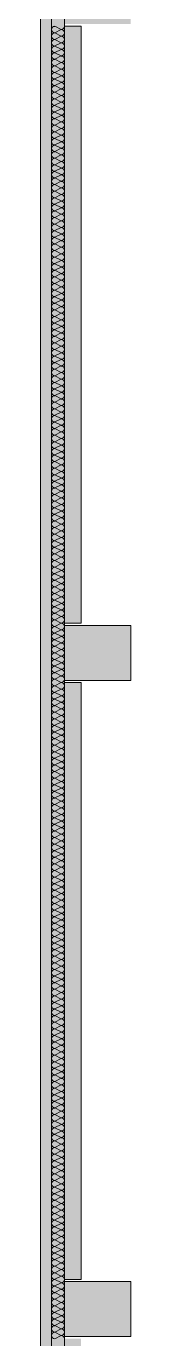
# Model space of a CAD drawing. Header units: inches. Extents: x -139469 to 69789, y -72919 to 35471.
# Drawn here: x -139469 to -138649, y -6379 to 5561 of the extents above; entities that cross this region are included whole.
import ezdxf

# ---------------------------------------------------------------- set-up
doc = ezdxf.new("R2010")
doc.units = ezdxf.units.IN
doc.header["$LTSCALE"] = 525
doc.header["$MEASUREMENT"] = 0
doc.linetypes.add('AUSGEZOGEN', pattern=[0])
doc.layers.add('Grundebene', color=7, linetype='Continuous')

msp = doc.modelspace()

# ---------------------------------------------------------------- hatches: boundary and pattern name
at = {"layer": 'Grundebene', "true_color": 0x000000, "transparency": 33554687}
for points in [[(-139469, 18221), (-139469, -42469), (-139249, -42469), (-139249, -41689), (-139249, -36229), (-139249, -36209), (-139249, -35709), (-139249, -35689), (-139249, -30259), (-139249, -30239), (-139249, -29739), (-139249, -29719), (-139249, -24289), (-139249, -24269), (-139249, -23769), (-139249, -23749), (-139249, -18319), (-139249, -18299), (-139249, -17799), (-139249, -17779), (-139249, -12349), (-139249, -12329), (-139249, -11829), (-139249, -11809), (-139249, -6379), (-139249, -6359), (-139249, -5859), (-139249, -5839), (-139249, -409), (-139249, -389), (-139249, 111), (-139249, 131), (-139249, 5561), (-139249, 5581), (-139249, 6081), (-139249, 6101), (-139249, 11531), (-139249, 11551), (-139249, 12051), (-139249, 12071), (-139249, 17601), (-139249, 18221)], [(-139099, -41689), (-139099, -36229), (-139249, -36229), (-139249, -36209), (-138649, -36209), (-138649, -35709), (-139249, -35709), (-139249, -35689), (-139099, -35689), (-139099, -30259), (-139249, -30259), (-139249, -30239), (-138649, -30239), (-138649, -29739), (-139249, -29739), (-139249, -29719), (-139099, -29719), (-139099, -24289), (-139249, -24289), (-139249, -24269), (-138649, -24269), (-138649, -23769), (-139249, -23769), (-139249, -23749), (-139099, -23749), (-139099, -18319), (-139249, -18319), (-139249, -18299), (-138649, -18299), (-138649, -17799), (-139249, -17799), (-139249, -17779), (-139099, -17779), (-139099, -12349), (-139249, -12349), (-139249, -12329), (-138649, -12329), (-138649, -11829), (-139249, -11829), (-139249, -11809), (-139099, -11809), (-139099, -6379), (-139249, -6379), (-139249, -6359), (-138649, -6359), (-138649, -5859), (-139249, -5859), (-139249, -5839), (-139099, -5839), (-139099, -409), (-139249, -409), (-139249, -389), (-138649, -389), (-138649, 111), (-139249, 111), (-139249, 131), (-139099, 131), (-139099, 5561), (-139249, 5561), (-139249, 5581), (-138649, 5581), (-138649, 6081), (-139249, 6081), (-139249, 6101), (-139099, 6101), (-139099, 11531), (-139249, 11531), (-139249, 12071), (-139099, 12071), (-139099, 17601), (-139249, 17601), (-139249, 12071), (-139249, 11531), (-139249, 6101), (-139249, 6081), (-139249, 5581), (-139249, 5561), (-139249, 131), (-139249, 111), (-139249, -389), (-139249, -409), (-139249, -5839), (-139249, -5859), (-139249, -6359), (-139249, -6379), (-139249, -11809), (-139249, -11829), (-139249, -12329), (-139249, -12349), (-139249, -17779), (-139249, -17799), (-139249, -18299), (-139249, -18319), (-139249, -23749), (-139249, -23769), (-139249, -24269), (-139249, -24289), (-139249, -29719), (-139249, -29739), (-139249, -30239), (-139249, -30259), (-139249, -35689), (-139249, -35709), (-139249, -36209), (-139249, -36229), (-139249, -41689)]]:
    msp.add_hatch(color=18, dxfattribs=at).paths.add_polyline_path(points, flags=0)

# ---------------------------------------------------------------- linework, layer by layer
at = {"layer": 'Grundebene', "color": 18, "linetype": 'AUSGEZOGEN', "lineweight": 13, "true_color": 0x000000}
for p, q in [((-139469, 18221), (-139469, -25084)), ((-139369, 18221), (-139369, -25084)), ((-139249, -25084), (-139249, 18221)), ((-139279, 5532), (-139339, 5561)), ((-139339, 5502), (-139279, 5531)), ((-139279, 5472), (-139339, 5501)), ((-139249, 5561), (-139099, 5561)), ((-139249, 131), (-139249, 5561)), ((-139099, 5561), (-139099, 131)), ((-139339, 5442), (-139279, 5471)), ((-139279, 5412), (-139339, 5441)), ((-139339, 5382), (-139279, 5411)), ((-139279, 5352), (-139339, 5381)), ((-139339, 5322), (-139279, 5351)), ((-139279, 5292), (-139339, 5321)), ((-139339, 5262), (-139279, 5291)), ((-139279, 5232), (-139339, 5261)), ((-139339, 5202), (-139279, 5231)), ((-139279, 5172), (-139339, 5201)), ((-139339, 5142), (-139279, 5171)), ((-139279, 5112), (-139339, 5141)), ((-139339, 5082), (-139279, 5111)), ((-139279, 5052), (-139339, 5081)), ((-139339, 5022), (-139279, 5051)), ((-139279, 4992), (-139339, 5021)), ((-139339, 4962), (-139279, 4991)), ((-139279, 4932), (-139339, 4961)), ((-139339, 4902), (-139279, 4931)), ((-139279, 4872), (-139339, 4901)), ((-139339, 4842), (-139279, 4871)), ((-139279, 4812), (-139339, 4841)), ((-139339, 4782), (-139279, 4811)), ((-139279, 4752), (-139339, 4781)), ((-139339, 4722), (-139279, 4751)), ((-139279, 4692), (-139339, 4721)), ((-139339, 4662), (-139279, 4691)), ((-139279, 4632), (-139339, 4661)), ((-139339, 4602), (-139279, 4631)), ((-139279, 4572), (-139339, 4601)), ((-139339, 4542), (-139279, 4571)), ((-139279, 4512), (-139339, 4541)), ((-139339, 4482), (-139279, 4511)), ((-139279, 4452), (-139339, 4481)), ((-139339, 4422), (-139279, 4451)), ((-139279, 4392), (-139339, 4421)), ((-139339, 4362), (-139279, 4391)), ((-139279, 4332), (-139339, 4361)), ((-139339, 4302), (-139279, 4331)), ((-139279, 4272), (-139339, 4301)), ((-139339, 4242), (-139279, 4271)), ((-139279, 4212), (-139339, 4241)), ((-139339, 4182), (-139279, 4211)), ((-139279, 4152), (-139339, 4181)), ((-139339, 4122), (-139279, 4151)), ((-139279, 4092), (-139339, 4121)), ((-139339, 4062), (-139279, 4091)), ((-139279, 4032), (-139339, 4061)), ((-139339, 4002), (-139279, 4031)), ((-139279, 3972), (-139339, 4001)), ((-139339, 3942), (-139279, 3971)), ((-139279, 3912), (-139339, 3941)), ((-139339, 3882), (-139279, 3911)), ((-139279, 3852), (-139339, 3881)), ((-139339, 3822), (-139279, 3851)), ((-139279, 3792), (-139339, 3821)), ((-139339, 3762), (-139279, 3791)), ((-139279, 3732), (-139339, 3761)), ((-139339, 3702), (-139279, 3731)), ((-139279, 3672), (-139339, 3701)), ((-139339, 3642), (-139279, 3671)), ((-139279, 3612), (-139339, 3641)), ((-139339, 3582), (-139279, 3611)), ((-139279, 3552), (-139339, 3581)), ((-139339, 3522), (-139279, 3551)), ((-139279, 3492), (-139339, 3521)), ((-139339, 3462), (-139279, 3491)), ((-139279, 3432), (-139339, 3461)), ((-139339, 3402), (-139279, 3431)), ((-139279, 3372), (-139339, 3401)), ((-139339, 3342), (-139279, 3371)), ((-139279, 3312), (-139339, 3341)), ((-139339, 3282), (-139279, 3311)), ((-139279, 3252), (-139339, 3281)), ((-139339, 3222), (-139279, 3251)), ((-139279, 3192), (-139339, 3221)), ((-139339, 3162), (-139279, 3191)), ((-139279, 3132), (-139339, 3161)), ((-139339, 3102), (-139279, 3131)), ((-139279, 3072), (-139339, 3101)), ((-139339, 3042), (-139279, 3071)), ((-139279, 3012), (-139339, 3041)), ((-139339, 2982), (-139279, 3011)), ((-139279, 2952), (-139339, 2981)), ((-139339, 2922), (-139279, 2951)), ((-139279, 2892), (-139339, 2921)), ((-139339, 2862), (-139279, 2891)), ((-139279, 2832), (-139339, 2861)), ((-139339, 2802), (-139279, 2831)), ((-139279, 2772), (-139339, 2801)), ((-139339, 2742), (-139279, 2771)), ((-139279, 2712), (-139339, 2741)), ((-139339, 2682), (-139279, 2711)), ((-139279, 2652), (-139339, 2681)), ((-139339, 2622), (-139279, 2651)), ((-139279, 2592), (-139339, 2621)), ((-139339, 2562), (-139279, 2591)), ((-139279, 2532), (-139339, 2561)), ((-139339, 2502), (-139279, 2531)), ((-139279, 2472), (-139339, 2501)), ((-139339, 2442), (-139279, 2471)), ((-139279, 2412), (-139339, 2441)), ((-139339, 2382), (-139279, 2411)), ((-139279, 2352), (-139339, 2381)), ((-139339, 2322), (-139279, 2351)), ((-139279, 2292), (-139339, 2321)), ((-139339, 2262), (-139279, 2291)), ((-139279, 2232), (-139339, 2261)), ((-139339, 2202), (-139279, 2231)), ((-139279, 2172), (-139339, 2201)), ((-139339, 2142), (-139279, 2171)), ((-139279, 2112), (-139339, 2141)), ((-139339, 2082), (-139279, 2111)), ((-139279, 2052), (-139339, 2081)), ((-139339, 2022), (-139279, 2051)), ((-139279, 1992), (-139339, 2021)), ((-139339, 1962), (-139279, 1991)), ((-139279, 1932), (-139339, 1961)), ((-139339, 1902), (-139279, 1931)), ((-139279, 1872), (-139339, 1901)), ((-139339, 1842), (-139279, 1871)), ((-139279, 1812), (-139339, 1841)), ((-139339, 1782), (-139279, 1811)), ((-139279, 1752), (-139339, 1781)), ((-139339, 1722), (-139279, 1751)), ((-139279, 1692), (-139339, 1721)), ((-139339, 1662), (-139279, 1691)), ((-139279, 1632), (-139339, 1661)), ((-139339, 1602), (-139279, 1631)), ((-139279, 1572), (-139339, 1601)), ((-139339, 1542), (-139279, 1571)), ((-139279, 1512), (-139339, 1541)), ((-139339, 1482), (-139279, 1511)), ((-139279, 1452), (-139339, 1481)), ((-139339, 1422), (-139279, 1451)), ((-139279, 1392), (-139339, 1421)), ((-139339, 1362), (-139279, 1391)), ((-139279, 1332), (-139339, 1361)), ((-139339, 1302), (-139279, 1331)), ((-139279, 1272), (-139339, 1301)), ((-139339, 1242), (-139279, 1271)), ((-139279, 1212), (-139339, 1241)), ((-139339, 1182), (-139279, 1211)), ((-139279, 1152), (-139339, 1181)), ((-139339, 1122), (-139279, 1151)), ((-139279, 1092), (-139339, 1121)), ((-139339, 1062), (-139279, 1091)), ((-139279, 1032), (-139339, 1061)), ((-139339, 1002), (-139279, 1031)), ((-139279, 972), (-139339, 1001)), ((-139339, 942), (-139279, 971)), ((-139279, 912), (-139339, 941)), ((-139339, 882), (-139279, 911)), ((-139279, 852), (-139339, 881)), ((-139339, 822), (-139279, 851)), ((-139279, 792), (-139339, 821)), ((-139339, 762), (-139279, 791)), ((-139279, 732), (-139339, 761)), ((-139339, 702), (-139279, 731)), ((-139279, 672), (-139339, 701)), ((-139339, 642), (-139279, 671)), ((-139279, 612), (-139339, 641)), ((-139339, 582), (-139279, 611)), ((-139279, 552), (-139339, 581)), ((-139339, 522), (-139279, 551)), ((-139279, 492), (-139339, 521)), ((-139339, 462), (-139279, 491)), ((-139279, 432), (-139339, 461)), ((-139339, 402), (-139279, 431)), ((-139279, 372), (-139339, 401)), ((-139339, 342), (-139279, 371)), ((-139279, 312), (-139339, 341)), ((-139339, 282), (-139279, 311)), ((-139279, 252), (-139339, 281)), ((-139339, 222), (-139279, 251)), ((-139279, 192), (-139339, 221)), ((-139339, 162), (-139279, 191)), ((-139279, 132), (-139339, 161)), ((-139339, 102), (-139279, 131)), ((-139099, 131), (-139249, 131)), ((-139279, 72), (-139339, 101)), ((-139339, 42), (-139279, 71)), ((-139279, 12), (-139339, 41)), ((-139339, -18), (-139279, 11)), ((-139249, 111), (-138649, 111)), ((-139249, -389), (-139249, 111)), ((-138649, 111), (-138649, -389)), ((-139279, -48), (-139339, -19)), ((-139339, -78), (-139279, -49)), ((-139279, -108), (-139339, -79)), ((-139339, -138), (-139279, -109)), ((-139279, -168), (-139339, -139)), ((-139339, -198), (-139279, -169)), ((-139279, -228), (-139339, -199)), ((-139339, -258), (-139279, -229)), ((-139279, -288), (-139339, -259)), ((-139339, -318), (-139279, -289)), ((-139279, -348), (-139339, -319)), ((-139339, -378), (-139279, -349)), ((-139279, -408), (-139339, -379)), ((-139339, -438), (-139279, -409)), ((-139279, -468), (-139339, -439)), ((-139339, -498), (-139279, -469)), ((-138649, -389), (-139249, -389)), ((-139249, -409), (-139099, -409)), ((-139249, -5839), (-139249, -409)), ((-139099, -409), (-139099, -5839)), ((-139279, -528), (-139339, -499)), ((-139339, -558), (-139279, -529)), ((-139279, -588), (-139339, -559)), ((-139339, -618), (-139279, -589)), ((-139279, -648), (-139339, -619)), ((-139339, -678), (-139279, -649)), ((-139279, -708), (-139339, -679)), ((-139339, -738), (-139279, -709)), ((-139279, -768), (-139339, -739)), ((-139339, -798), (-139279, -769)), ((-139279, -828), (-139339, -799)), ((-139339, -858), (-139279, -829)), ((-139279, -888), (-139339, -859)), ((-139339, -918), (-139279, -889)), ((-139279, -948), (-139339, -919)), ((-139339, -978), (-139279, -949)), ((-139279, -1008), (-139339, -979)), ((-139339, -1038), (-139279, -1009)), ((-139279, -1068), (-139339, -1039)), ((-139339, -1098), (-139279, -1069)), ((-139279, -1128), (-139339, -1099)), ((-139339, -1158), (-139279, -1129)), ((-139279, -1188), (-139339, -1159)), ((-139339, -1218), (-139279, -1189)), ((-139279, -1248), (-139339, -1219)), ((-139339, -1278), (-139279, -1249)), ((-139279, -1308), (-139339, -1279)), ((-139339, -1338), (-139279, -1309)), ((-139279, -1368), (-139339, -1339)), ((-139339, -1398), (-139279, -1369)), ((-139279, -1428), (-139339, -1399)), ((-139339, -1458), (-139279, -1429)), ((-139279, -1488), (-139339, -1459)), ((-139339, -1518), (-139279, -1489)), ((-139279, -1548), (-139339, -1519)), ((-139339, -1578), (-139279, -1549)), ((-139279, -1608), (-139339, -1579)), ((-139339, -1638), (-139279, -1609)), ((-139279, -1668), (-139339, -1639)), ((-139339, -1698), (-139279, -1669)), ((-139279, -1728), (-139339, -1699)), ((-139339, -1758), (-139279, -1729)), ((-139279, -1788), (-139339, -1759)), ((-139339, -1818), (-139279, -1789)), ((-139279, -1848), (-139339, -1819)), ((-139339, -1878), (-139279, -1849)), ((-139279, -1908), (-139339, -1879)), ((-139339, -1938), (-139279, -1909)), ((-139279, -1968), (-139339, -1939)), ((-139339, -1998), (-139279, -1969)), ((-139279, -2028), (-139339, -1999)), ((-139339, -2058), (-139279, -2029)), ((-139279, -2088), (-139339, -2059)), ((-139339, -2118), (-139279, -2089)), ((-139279, -2148), (-139339, -2119)), ((-139339, -2178), (-139279, -2149)), ((-139279, -2208), (-139339, -2179)), ((-139339, -2238), (-139279, -2209)), ((-139279, -2268), (-139339, -2239)), ((-139339, -2298), (-139279, -2269)), ((-139279, -2328), (-139339, -2299)), ((-139339, -2358), (-139279, -2329)), ((-139279, -2388), (-139339, -2359)), ((-139339, -2418), (-139279, -2389)), ((-139279, -2448), (-139339, -2419)), ((-139339, -2478), (-139279, -2449)), ((-139279, -2508), (-139339, -2479)), ((-139339, -2538), (-139279, -2509)), ((-139279, -2568), (-139339, -2539)), ((-139339, -2598), (-139279, -2569)), ((-139279, -2628), (-139339, -2599)), ((-139339, -2658), (-139279, -2629)), ((-139279, -2688), (-139339, -2659)), ((-139339, -2718), (-139279, -2689)), ((-139279, -2748), (-139339, -2719)), ((-139339, -2778), (-139279, -2749)), ((-139279, -2808), (-139339, -2779)), ((-139339, -2838), (-139279, -2809)), ((-139279, -2868), (-139339, -2839)), ((-139339, -2898), (-139279, -2869)), ((-139279, -2928), (-139339, -2899)), ((-139339, -2958), (-139279, -2929)), ((-139279, -2988), (-139339, -2959)), ((-139339, -3018), (-139279, -2989)), ((-139279, -3048), (-139339, -3019)), ((-139339, -3078), (-139279, -3049)), ((-139279, -3108), (-139339, -3079)), ((-139339, -3138), (-139279, -3109)), ((-139279, -3168), (-139339, -3139)), ((-139339, -3198), (-139279, -3169)), ((-139279, -3228), (-139339, -3199)), ((-139339, -3258), (-139279, -3229)), ((-139279, -3288), (-139339, -3259)), ((-139339, -3318), (-139279, -3289)), ((-139279, -3348), (-139339, -3319)), ((-139339, -3378), (-139279, -3349)), ((-139279, -3408), (-139339, -3379)), ((-139339, -3438), (-139279, -3409)), ((-139279, -3468), (-139339, -3439)), ((-139339, -3498), (-139279, -3469)), ((-139279, -3528), (-139339, -3499)), ((-139339, -3558), (-139279, -3529)), ((-139279, -3588), (-139339, -3559)), ((-139339, -3618), (-139279, -3589)), ((-139279, -3648), (-139339, -3619)), ((-139339, -3678), (-139279, -3649)), ((-139279, -3708), (-139339, -3679)), ((-139339, -3738), (-139279, -3709)), ((-139279, -3768), (-139339, -3739)), ((-139339, -3798), (-139279, -3769)), ((-139279, -3828), (-139339, -3799)), ((-139339, -3858), (-139279, -3829)), ((-139279, -3888), (-139339, -3859)), ((-139339, -3918), (-139279, -3889)), ((-139279, -3948), (-139339, -3919)), ((-139339, -3978), (-139279, -3949)), ((-139279, -4008), (-139339, -3979)), ((-139339, -4038), (-139279, -4009)), ((-139279, -4068), (-139339, -4039)), ((-139339, -4098), (-139279, -4069)), ((-139279, -4128), (-139339, -4099)), ((-139339, -4158), (-139279, -4129)), ((-139279, -4188), (-139339, -4159)), ((-139339, -4218), (-139279, -4189)), ((-139279, -4248), (-139339, -4219)), ((-139339, -4278), (-139279, -4249)), ((-139279, -4308), (-139339, -4279)), ((-139339, -4338), (-139279, -4309)), ((-139279, -4368), (-139339, -4339)), ((-139339, -4398), (-139279, -4369)), ((-139279, -4428), (-139339, -4399)), ((-139339, -4458), (-139279, -4429)), ((-139279, -4488), (-139339, -4459)), ((-139339, -4518), (-139279, -4489)), ((-139279, -4548), (-139339, -4519)), ((-139339, -4578), (-139279, -4549)), ((-139279, -4608), (-139339, -4579)), ((-139339, -4638), (-139279, -4609)), ((-139279, -4668), (-139339, -4639)), ((-139339, -4698), (-139279, -4669)), ((-139279, -4728), (-139339, -4699)), ((-139339, -4758), (-139279, -4729)), ((-139279, -4788), (-139339, -4759)), ((-139339, -4818), (-139279, -4789)), ((-139279, -4848), (-139339, -4819)), ((-139339, -4878), (-139279, -4849)), ((-139279, -4908), (-139339, -4879)), ((-139339, -4938), (-139279, -4909)), ((-139279, -4968), (-139339, -4939)), ((-139339, -4998), (-139279, -4969)), ((-139279, -5028), (-139339, -4999)), ((-139339, -5058), (-139279, -5029)), ((-139279, -5088), (-139339, -5059)), ((-139339, -5118), (-139279, -5089)), ((-139279, -5148), (-139339, -5119)), ((-139339, -5178), (-139279, -5149)), ((-139279, -5208), (-139339, -5179)), ((-139339, -5238), (-139279, -5209)), ((-139279, -5268), (-139339, -5239)), ((-139339, -5298), (-139279, -5269)), ((-139279, -5328), (-139339, -5299)), ((-139339, -5358), (-139279, -5329)), ((-139279, -5388), (-139339, -5359)), ((-139339, -5418), (-139279, -5389)), ((-139279, -5448), (-139339, -5419)), ((-139339, -5478), (-139279, -5449)), ((-139279, -5508), (-139339, -5479)), ((-139339, -5538), (-139279, -5509)), ((-139279, -5568), (-139339, -5539)), ((-139339, -5598), (-139279, -5569)), ((-139279, -5628), (-139339, -5599)), ((-139339, -5658), (-139279, -5629)), ((-139279, -5688), (-139339, -5659)), ((-139339, -5718), (-139279, -5689)), ((-139279, -5748), (-139339, -5719)), ((-139339, -5778), (-139279, -5749)), ((-139279, -5808), (-139339, -5779)), ((-139339, -5838), (-139279, -5809)), ((-139279, -5868), (-139339, -5839)), ((-139099, -5839), (-139249, -5839)), ((-139339, -5898), (-139279, -5869)), ((-139279, -5928), (-139339, -5899)), ((-139339, -5958), (-139279, -5929)), ((-139279, -5988), (-139339, -5959)), ((-139249, -5859), (-138649, -5859)), ((-139249, -6359), (-139249, -5859)), ((-138649, -5859), (-138649, -6359)), ((-139339, -6018), (-139279, -5989)), ((-139279, -6048), (-139339, -6019)), ((-139339, -6078), (-139279, -6049)), ((-139279, -6108), (-139339, -6079)), ((-139339, -6138), (-139279, -6109)), ((-139279, -6168), (-139339, -6139)), ((-139339, -6198), (-139279, -6169)), ((-139279, -6228), (-139339, -6199)), ((-139339, -6258), (-139279, -6229)), ((-139279, -6288), (-139339, -6259)), ((-139339, -6318), (-139279, -6289)), ((-139279, -6348), (-139339, -6319)), ((-139339, -6378), (-139279, -6349)), ((-138649, -6359), (-139249, -6359))]:
    msp.add_line(p, q, dxfattribs=at)
for centre, start, end in [((-139339, 5531), 90, 270), ((-139339, 5471), 90, 270), ((-139279, 5561), 270, 0), ((-139279, 5501), 360, 90), ((-139279, 5501), 270, 0), ((-139339, 5411), 90, 270), ((-139339, 5351), 90, 270), ((-139279, 5441), 360, 90), ((-139279, 5441), 270, 0), ((-139279, 5381), 360, 90), ((-139279, 5381), 270, 0), ((-139339, 5291), 90, 270), ((-139339, 5231), 90, 270), ((-139279, 5321), 360, 90), ((-139279, 5321), 270, 0), ((-139279, 5261), 360, 90), ((-139279, 5261), 270, 0), ((-139339, 5171), 90, 270), ((-139339, 5111), 90, 270), ((-139279, 5201), 360, 90), ((-139279, 5201), 270, 0), ((-139279, 5141), 360, 90), ((-139279, 5141), 270, 0), ((-139339, 5051), 90, 270), ((-139339, 4991), 90, 270), ((-139279, 5081), 360, 90), ((-139279, 5081), 270, 0), ((-139279, 5021), 360, 90), ((-139279, 5021), 270, 0), ((-139339, 4931), 90, 270), ((-139339, 4871), 90, 270), ((-139279, 4961), 360, 90), ((-139279, 4961), 270, 0), ((-139279, 4901), 360, 90), ((-139279, 4901), 270, 0), ((-139339, 4811), 90, 270), ((-139339, 4751), 90, 270), ((-139279, 4841), 360, 90), ((-139279, 4841), 270, 0), ((-139279, 4781), 360, 90), ((-139279, 4781), 270, 0), ((-139339, 4691), 90, 270), ((-139339, 4631), 90, 270), ((-139279, 4721), 360, 90), ((-139279, 4721), 270, 0), ((-139279, 4661), 360, 90), ((-139279, 4661), 270, 0), ((-139339, 4571), 90, 270), ((-139339, 4511), 90, 270), ((-139279, 4601), 360, 90), ((-139279, 4601), 270, 0), ((-139279, 4541), 360, 90), ((-139279, 4541), 270, 0), ((-139339, 4451), 90, 270), ((-139339, 4391), 90, 270), ((-139279, 4481), 0, 90), ((-139279, 4481), 270, 0), ((-139279, 4421), 360, 90), ((-139279, 4421), 270, 0), ((-139339, 4331), 90, 270), ((-139339, 4271), 90, 270), ((-139279, 4361), 0, 90), ((-139279, 4361), 270, 0), ((-139279, 4301), 360, 90), ((-139279, 4301), 270, 0), ((-139339, 4211), 90, 270), ((-139339, 4151), 90, 270), ((-139279, 4241), 360, 90), ((-139279, 4241), 270, 0), ((-139279, 4181), 360, 90), ((-139279, 4181), 270, 0), ((-139339, 4091), 90, 270), ((-139339, 4031), 90, 270), ((-139279, 4121), 360, 90), ((-139279, 4121), 270, 0), ((-139279, 4061), 0, 90), ((-139279, 4061), 270, 0), ((-139339, 3971), 90, 270), ((-139339, 3911), 90, 270), ((-139279, 4001), 360, 90), ((-139279, 4001), 270, 0), ((-139279, 3941), 360, 90), ((-139279, 3941), 270, 0), ((-139339, 3851), 90, 270), ((-139339, 3791), 90, 270), ((-139279, 3881), 360, 90), ((-139279, 3881), 270, 0), ((-139279, 3821), 360, 90), ((-139279, 3821), 270, 0), ((-139339, 3731), 90, 270), ((-139279, 3761), 360, 90), ((-139279, 3761), 270, 0), ((-139279, 3701), 360, 90), ((-139279, 3701), 270, 0), ((-139339, 3671), 90, 270), ((-139339, 3611), 90, 270), ((-139279, 3641), 360, 90), ((-139279, 3641), 270, 0), ((-139279, 3581), 360, 90), ((-139339, 3551), 90, 270), ((-139339, 3491), 90, 270), ((-139279, 3581), 270, 0), ((-139279, 3521), 360, 90), ((-139279, 3521), 270, 0), ((-139279, 3461), 360, 90), ((-139339, 3431), 90, 270), ((-139339, 3371), 90, 270), ((-139279, 3461), 270, 0), ((-139279, 3401), 360, 90), ((-139279, 3401), 270, 0), ((-139279, 3341), 360, 90), ((-139339, 3311), 90, 270), ((-139339, 3251), 90, 270), ((-139279, 3341), 270, 0), ((-139279, 3281), 360, 90), ((-139279, 3281), 270, 0), ((-139279, 3221), 0, 90), ((-139339, 3191), 90, 270), ((-139339, 3131), 90, 270), ((-139279, 3221), 270, 0), ((-139279, 3161), 360, 90), ((-139279, 3161), 270, 0), ((-139279, 3101), 360, 90), ((-139339, 3071), 90, 270), ((-139339, 3011), 90, 270), ((-139279, 3101), 270, 0), ((-139279, 3041), 360, 90), ((-139279, 3041), 270, 0), ((-139279, 2981), 0, 90), ((-139339, 2951), 90, 270), ((-139339, 2891), 90, 270), ((-139279, 2981), 270, 0), ((-139279, 2921), 0, 90), ((-139279, 2921), 270, 0), ((-139279, 2861), 360, 90), ((-139339, 2831), 90, 270), ((-139339, 2771), 90, 270), ((-139279, 2861), 270, 0), ((-139279, 2801), 360, 90), ((-139279, 2801), 270, 0), ((-139279, 2741), 360, 90), ((-139339, 2711), 90, 270), ((-139339, 2651), 90, 270), ((-139279, 2741), 270, 0), ((-139279, 2681), 360, 90), ((-139279, 2681), 270, 0), ((-139279, 2621), 360, 90), ((-139339, 2591), 90, 270), ((-139339, 2531), 90, 270), ((-139279, 2621), 270, 0), ((-139279, 2561), 360, 90), ((-139279, 2561), 270, 0), ((-139279, 2501), 360, 90), ((-139339, 2471), 90, 270), ((-139339, 2411), 90, 270), ((-139279, 2501), 270, 0), ((-139279, 2441), 360, 90), ((-139279, 2441), 270, 0), ((-139279, 2381), 360, 90), ((-139339, 2351), 90, 270), ((-139339, 2291), 90, 270), ((-139279, 2381), 270, 0), ((-139279, 2321), 360, 90), ((-139279, 2321), 270, 0), ((-139279, 2261), 360, 90), ((-139339, 2231), 90, 270), ((-139339, 2171), 90, 270), ((-139279, 2261), 270, 0), ((-139279, 2201), 360, 90), ((-139279, 2201), 270, 0), ((-139279, 2141), 360, 90), ((-139339, 2111), 90, 270), ((-139339, 2051), 90, 270), ((-139279, 2141), 270, 0), ((-139279, 2081), 360, 90), ((-139279, 2081), 270, 0), ((-139279, 2021), 360, 90), ((-139339, 1991), 90, 270), ((-139339, 1931), 90, 270), ((-139279, 2021), 270, 0), ((-139279, 1961), 360, 90), ((-139279, 1961), 270, 0), ((-139279, 1901), 360, 90), ((-139339, 1871), 90, 270), ((-139339, 1811), 90, 270), ((-139279, 1901), 270, 0), ((-139279, 1841), 360, 90), ((-139279, 1841), 270, 0), ((-139279, 1781), 360, 90), ((-139339, 1751), 90, 270), ((-139339, 1691), 90, 270), ((-139279, 1781), 270, 0), ((-139279, 1721), 360, 90), ((-139279, 1721), 270, 0), ((-139279, 1661), 360, 90), ((-139339, 1631), 90, 270), ((-139339, 1571), 90, 270), ((-139279, 1661), 270, 0), ((-139279, 1601), 360, 90), ((-139279, 1601), 270, 0), ((-139279, 1541), 360, 90), ((-139339, 1511), 90, 270), ((-139339, 1451), 90, 270), ((-139279, 1541), 270, 0), ((-139279, 1481), 360, 90), ((-139279, 1481), 270, 0), ((-139279, 1421), 360, 90), ((-139339, 1391), 90, 270), ((-139339, 1331), 90, 270), ((-139279, 1421), 270, 0), ((-139279, 1361), 360, 90), ((-139279, 1361), 270, 0), ((-139279, 1301), 360, 90), ((-139339, 1271), 90, 270), ((-139339, 1211), 90, 270), ((-139279, 1301), 270, 0), ((-139279, 1241), 360, 90), ((-139279, 1241), 270, 0), ((-139279, 1181), 360, 90), ((-139339, 1151), 90, 270), ((-139339, 1091), 90, 270), ((-139279, 1181), 270, 0), ((-139279, 1121), 0, 90), ((-139279, 1121), 270, 0), ((-139279, 1061), 360, 90), ((-139339, 1031), 90, 270), ((-139339, 971), 90, 270), ((-139279, 1061), 270, 0), ((-139279, 1001), 360, 90), ((-139279, 1001), 270, 0), ((-139279, 941), 360, 90), ((-139339, 911), 90, 270), ((-139339, 851), 90, 270), ((-139279, 941), 270, 0), ((-139279, 881), 360, 90), ((-139279, 881), 270, 0), ((-139279, 821), 360, 90), ((-139339, 791), 90, 270), ((-139339, 731), 90, 270), ((-139279, 821), 270, 0), ((-139279, 761), 360, 90), ((-139279, 761), 270, 0), ((-139279, 701), 360, 90), ((-139339, 671), 90, 270), ((-139339, 611), 90, 270), ((-139279, 701), 270, 0), ((-139279, 641), 360, 90), ((-139279, 641), 270, 0), ((-139279, 581), 360, 90), ((-139339, 551), 90, 270), ((-139339, 491), 90, 270), ((-139279, 581), 270, 0), ((-139279, 521), 360, 90), ((-139279, 521), 270, 0), ((-139279, 461), 360, 90), ((-139339, 431), 90, 270), ((-139339, 371), 90, 270), ((-139279, 461), 270, 0), ((-139279, 401), 360, 90), ((-139279, 401), 270, 0), ((-139279, 341), 360, 90), ((-139339, 311), 90, 270), ((-139339, 251), 90, 270), ((-139279, 341), 270, 0), ((-139279, 281), 360, 90), ((-139279, 281), 270, 0), ((-139279, 221), 360, 90), ((-139339, 191), 90, 270), ((-139339, 131), 90, 270), ((-139279, 221), 270, 0), ((-139279, 161), 360, 90), ((-139279, 161), 270, 0), ((-139279, 101), 360, 90), ((-139339, 71), 90, 270), ((-139339, 11), 90, 270), ((-139279, 101), 270, 0), ((-139279, 41), 360, 90), ((-139279, 41), 270, 0), ((-139279, -19), 360, 90), ((-139339, -49), 90, 270), ((-139339, -109), 90, 270), ((-139279, -19), 270, 0), ((-139279, -79), 360, 90), ((-139279, -79), 270, 0), ((-139279, -139), 360, 90), ((-139339, -169), 90, 270), ((-139339, -229), 90, 270), ((-139279, -139), 270, 0), ((-139279, -199), 360, 90), ((-139279, -199), 270, 0), ((-139279, -259), 360, 90), ((-139339, -289), 90, 270), ((-139339, -349), 90, 270), ((-139279, -259), 270, 0), ((-139279, -319), 360, 90), ((-139279, -319), 270, 0), ((-139279, -379), 360, 90), ((-139339, -409), 90, 270), ((-139339, -469), 90, 270), ((-139279, -379), 270, 0), ((-139279, -439), 360, 90), ((-139279, -439), 270, 0), ((-139279, -499), 360, 90), ((-139339, -529), 90, 270), ((-139339, -589), 90, 270), ((-139279, -499), 270, 0), ((-139279, -559), 360, 90), ((-139279, -559), 270, 0), ((-139279, -619), 360, 90), ((-139339, -649), 90, 270), ((-139339, -709), 90, 270), ((-139279, -619), 270, 0), ((-139279, -679), 360, 90), ((-139279, -679), 270, 0), ((-139279, -739), 360, 90), ((-139339, -769), 90, 270), ((-139339, -829), 90, 270), ((-139279, -739), 270, 0), ((-139279, -799), 360, 90), ((-139279, -799), 270, 0), ((-139279, -859), 360, 90), ((-139339, -889), 90, 270), ((-139339, -949), 90, 270), ((-139279, -859), 270, 0), ((-139279, -919), 360, 90), ((-139279, -919), 270, 0), ((-139279, -979), 360, 90), ((-139339, -1009), 90, 270), ((-139339, -1069), 90, 270), ((-139279, -979), 270, 0), ((-139279, -1039), 360, 90), ((-139279, -1039), 270, 0), ((-139279, -1099), 360, 90), ((-139339, -1129), 90, 270), ((-139339, -1189), 90, 270), ((-139279, -1099), 270, 0), ((-139279, -1159), 360, 90), ((-139279, -1159), 270, 0), ((-139279, -1219), 360, 90), ((-139339, -1249), 90, 270), ((-139339, -1309), 90, 270), ((-139279, -1219), 270, 0), ((-139279, -1279), 360, 90), ((-139279, -1279), 270, 0), ((-139279, -1339), 360, 90), ((-139339, -1369), 90, 270), ((-139339, -1429), 90, 270), ((-139279, -1339), 270, 0), ((-139279, -1399), 360, 90), ((-139279, -1399), 270, 0), ((-139279, -1459), 360, 90), ((-139339, -1489), 90, 270), ((-139339, -1549), 90, 270), ((-139279, -1459), 270, 0), ((-139279, -1519), 360, 90), ((-139279, -1519), 270, 0), ((-139279, -1579), 360, 90), ((-139339, -1609), 90, 270), ((-139339, -1669), 90, 270), ((-139279, -1579), 270, 0), ((-139279, -1639), 360, 90), ((-139279, -1639), 270, 0), ((-139279, -1699), 360, 90), ((-139339, -1729), 90, 270), ((-139339, -1789), 90, 270), ((-139279, -1699), 270, 0), ((-139279, -1759), 360, 90), ((-139279, -1759), 270, 0), ((-139279, -1819), 360, 90), ((-139339, -1849), 90, 270), ((-139339, -1909), 90, 270), ((-139279, -1819), 270, 0), ((-139279, -1879), 360, 90), ((-139279, -1879), 270, 0), ((-139279, -1939), 360, 90), ((-139339, -1969), 90, 270), ((-139339, -2029), 90, 270), ((-139279, -1939), 270, 0), ((-139279, -1999), 360, 90), ((-139279, -1999), 270, 0), ((-139279, -2059), 360, 90), ((-139339, -2089), 90, 270), ((-139339, -2149), 90, 270), ((-139279, -2059), 270, 0), ((-139279, -2119), 360, 90), ((-139279, -2119), 270, 0), ((-139279, -2179), 360, 90), ((-139339, -2209), 90, 270), ((-139339, -2269), 90, 270), ((-139279, -2179), 270, 0), ((-139279, -2239), 360, 90), ((-139279, -2239), 270, 0), ((-139339, -2329), 90, 270), ((-139339, -2389), 90, 270), ((-139279, -2299), 360, 90), ((-139279, -2299), 270, 0), ((-139279, -2359), 360, 90), ((-139279, -2359), 270, 0), ((-139339, -2449), 90, 270), ((-139339, -2509), 90, 270), ((-139279, -2419), 360, 90), ((-139279, -2419), 270, 0), ((-139279, -2479), 360, 90), ((-139279, -2479), 270, 0), ((-139339, -2569), 90, 270), ((-139339, -2629), 90, 270), ((-139279, -2539), 360, 90), ((-139279, -2539), 270, 0), ((-139279, -2599), 360, 90), ((-139279, -2599), 270, 0), ((-139339, -2689), 90, 270), ((-139339, -2749), 90, 270), ((-139279, -2659), 360, 90), ((-139279, -2659), 270, 0), ((-139279, -2719), 360, 90), ((-139279, -2719), 270, 0), ((-139339, -2809), 90, 270), ((-139339, -2869), 90, 270), ((-139279, -2779), 360, 90), ((-139279, -2779), 270, 0), ((-139279, -2839), 360, 90), ((-139279, -2839), 270, 0), ((-139339, -2929), 90, 270), ((-139339, -2989), 90, 270), ((-139279, -2899), 360, 90), ((-139279, -2899), 270, 0), ((-139279, -2959), 360, 90), ((-139279, -2959), 270, 0), ((-139339, -3049), 90, 270), ((-139339, -3109), 90, 270), ((-139279, -3019), 360, 90), ((-139279, -3019), 270, 0), ((-139279, -3079), 360, 90), ((-139279, -3079), 270, 0), ((-139339, -3169), 90, 270), ((-139339, -3229), 90, 270), ((-139279, -3139), 360, 90), ((-139279, -3139), 270, 0), ((-139279, -3199), 360, 90), ((-139279, -3199), 270, 0), ((-139339, -3289), 90, 270), ((-139339, -3349), 90, 270), ((-139279, -3259), 360, 90), ((-139279, -3259), 270, 0), ((-139279, -3319), 360, 90), ((-139279, -3319), 270, 0), ((-139339, -3409), 90, 270), ((-139339, -3469), 90, 270), ((-139279, -3379), 360, 90), ((-139279, -3379), 270, 0), ((-139279, -3439), 360, 90), ((-139279, -3439), 270, 0), ((-139339, -3529), 90, 270), ((-139339, -3589), 90, 270), ((-139279, -3499), 360, 90), ((-139279, -3499), 270, 0), ((-139279, -3559), 360, 90), ((-139279, -3559), 270, 0), ((-139339, -3649), 90, 270), ((-139339, -3709), 90, 270), ((-139279, -3619), 360, 90), ((-139279, -3619), 270, 0), ((-139279, -3679), 360, 90), ((-139279, -3679), 270, 0), ((-139339, -3769), 90, 270), ((-139339, -3829), 90, 270), ((-139279, -3739), 360, 90), ((-139279, -3739), 270, 0), ((-139279, -3799), 360, 90), ((-139279, -3799), 270, 0), ((-139339, -3889), 90, 270), ((-139339, -3949), 90, 270), ((-139279, -3859), 360, 90), ((-139279, -3859), 270, 0), ((-139279, -3919), 360, 90), ((-139279, -3919), 270, 0), ((-139339, -4009), 90, 270), ((-139339, -4069), 90, 270), ((-139279, -3979), 360, 90), ((-139279, -3979), 270, 0), ((-139279, -4039), 360, 90), ((-139279, -4039), 270, 0), ((-139339, -4129), 90, 270), ((-139339, -4189), 90, 270), ((-139279, -4099), 360, 90), ((-139279, -4099), 270, 0), ((-139279, -4159), 360, 90), ((-139279, -4159), 270, 0), ((-139339, -4249), 90, 270), ((-139339, -4309), 90, 270), ((-139279, -4219), 360, 90), ((-139279, -4219), 270, 0), ((-139279, -4279), 360, 90), ((-139279, -4279), 270, 0), ((-139339, -4369), 90, 270), ((-139339, -4429), 90, 270), ((-139279, -4339), 360, 90), ((-139279, -4339), 270, 0), ((-139279, -4399), 360, 90), ((-139279, -4399), 270, 0), ((-139339, -4489), 90, 270), ((-139339, -4549), 90, 270), ((-139279, -4459), 360, 90), ((-139279, -4459), 270, 0), ((-139279, -4519), 360, 90), ((-139279, -4519), 270, 0), ((-139339, -4609), 90, 270), ((-139339, -4669), 90, 270), ((-139279, -4579), 360, 90), ((-139279, -4579), 270, 0), ((-139279, -4639), 360, 90), ((-139279, -4639), 270, 0), ((-139339, -4729), 90, 270), ((-139339, -4789), 90, 270), ((-139279, -4699), 360, 90), ((-139279, -4699), 270, 0), ((-139279, -4759), 360, 90), ((-139279, -4759), 270, 0), ((-139339, -4849), 90, 270), ((-139339, -4909), 90, 270), ((-139279, -4819), 360, 90), ((-139279, -4819), 270, 0), ((-139279, -4879), 360, 90), ((-139279, -4879), 270, 0), ((-139339, -4969), 90, 270), ((-139339, -5029), 90, 270), ((-139279, -4939), 360, 90), ((-139279, -4939), 270, 0), ((-139279, -4999), 360, 90), ((-139279, -4999), 270, 0), ((-139339, -5089), 90, 270), ((-139339, -5149), 90, 270), ((-139279, -5059), 360, 90), ((-139279, -5059), 270, 0), ((-139279, -5119), 360, 90), ((-139279, -5119), 270, 0), ((-139339, -5209), 90, 270), ((-139339, -5269), 90, 270), ((-139279, -5179), 360, 90), ((-139279, -5179), 270, 0), ((-139279, -5239), 360, 90), ((-139279, -5239), 270, 0), ((-139339, -5329), 90, 270), ((-139339, -5389), 90, 270), ((-139279, -5299), 360, 90), ((-139279, -5299), 270, 0), ((-139279, -5359), 360, 90), ((-139279, -5359), 270, 0), ((-139339, -5449), 90, 270), ((-139339, -5509), 90, 270), ((-139279, -5419), 360, 90), ((-139279, -5419), 270, 0), ((-139279, -5479), 360, 90), ((-139279, -5479), 270, 0), ((-139339, -5569), 90, 270), ((-139339, -5629), 90, 270), ((-139279, -5539), 360, 90), ((-139279, -5539), 270, 0), ((-139279, -5599), 360, 90), ((-139279, -5599), 270, 0), ((-139339, -5689), 90, 270), ((-139339, -5749), 90, 270), ((-139279, -5659), 360, 90), ((-139279, -5659), 270, 0), ((-139279, -5719), 360, 90), ((-139279, -5719), 270, 0), ((-139339, -5809), 90, 270), ((-139339, -5869), 90, 270), ((-139279, -5779), 360, 90), ((-139279, -5779), 270, 0), ((-139279, -5839), 360, 90), ((-139279, -5839), 270, 0), ((-139339, -5929), 90, 270), ((-139339, -5989), 90, 270), ((-139279, -5899), 360, 90), ((-139279, -5899), 270, 0), ((-139279, -5959), 360, 90), ((-139279, -5959), 270, 0), ((-139339, -6049), 90, 270), ((-139339, -6109), 90, 270), ((-139279, -6019), 360, 90), ((-139279, -6019), 270, 0), ((-139279, -6079), 360, 90), ((-139279, -6079), 270, 0), ((-139339, -6169), 90, 270), ((-139339, -6229), 90, 270), ((-139279, -6139), 360, 90), ((-139279, -6139), 270, 0), ((-139279, -6199), 360, 90), ((-139279, -6199), 270, 0), ((-139339, -6289), 90, 270), ((-139339, -6349), 90, 270), ((-139279, -6259), 360, 90), ((-139279, -6259), 270, 0), ((-139279, -6319), 360, 90), ((-139279, -6319), 270, 0), ((-139279, -6379), 360, 90)]:
    msp.add_arc(centre, 29.4, start, end, dxfattribs=at)

doc.saveas('drawing.dxf')
